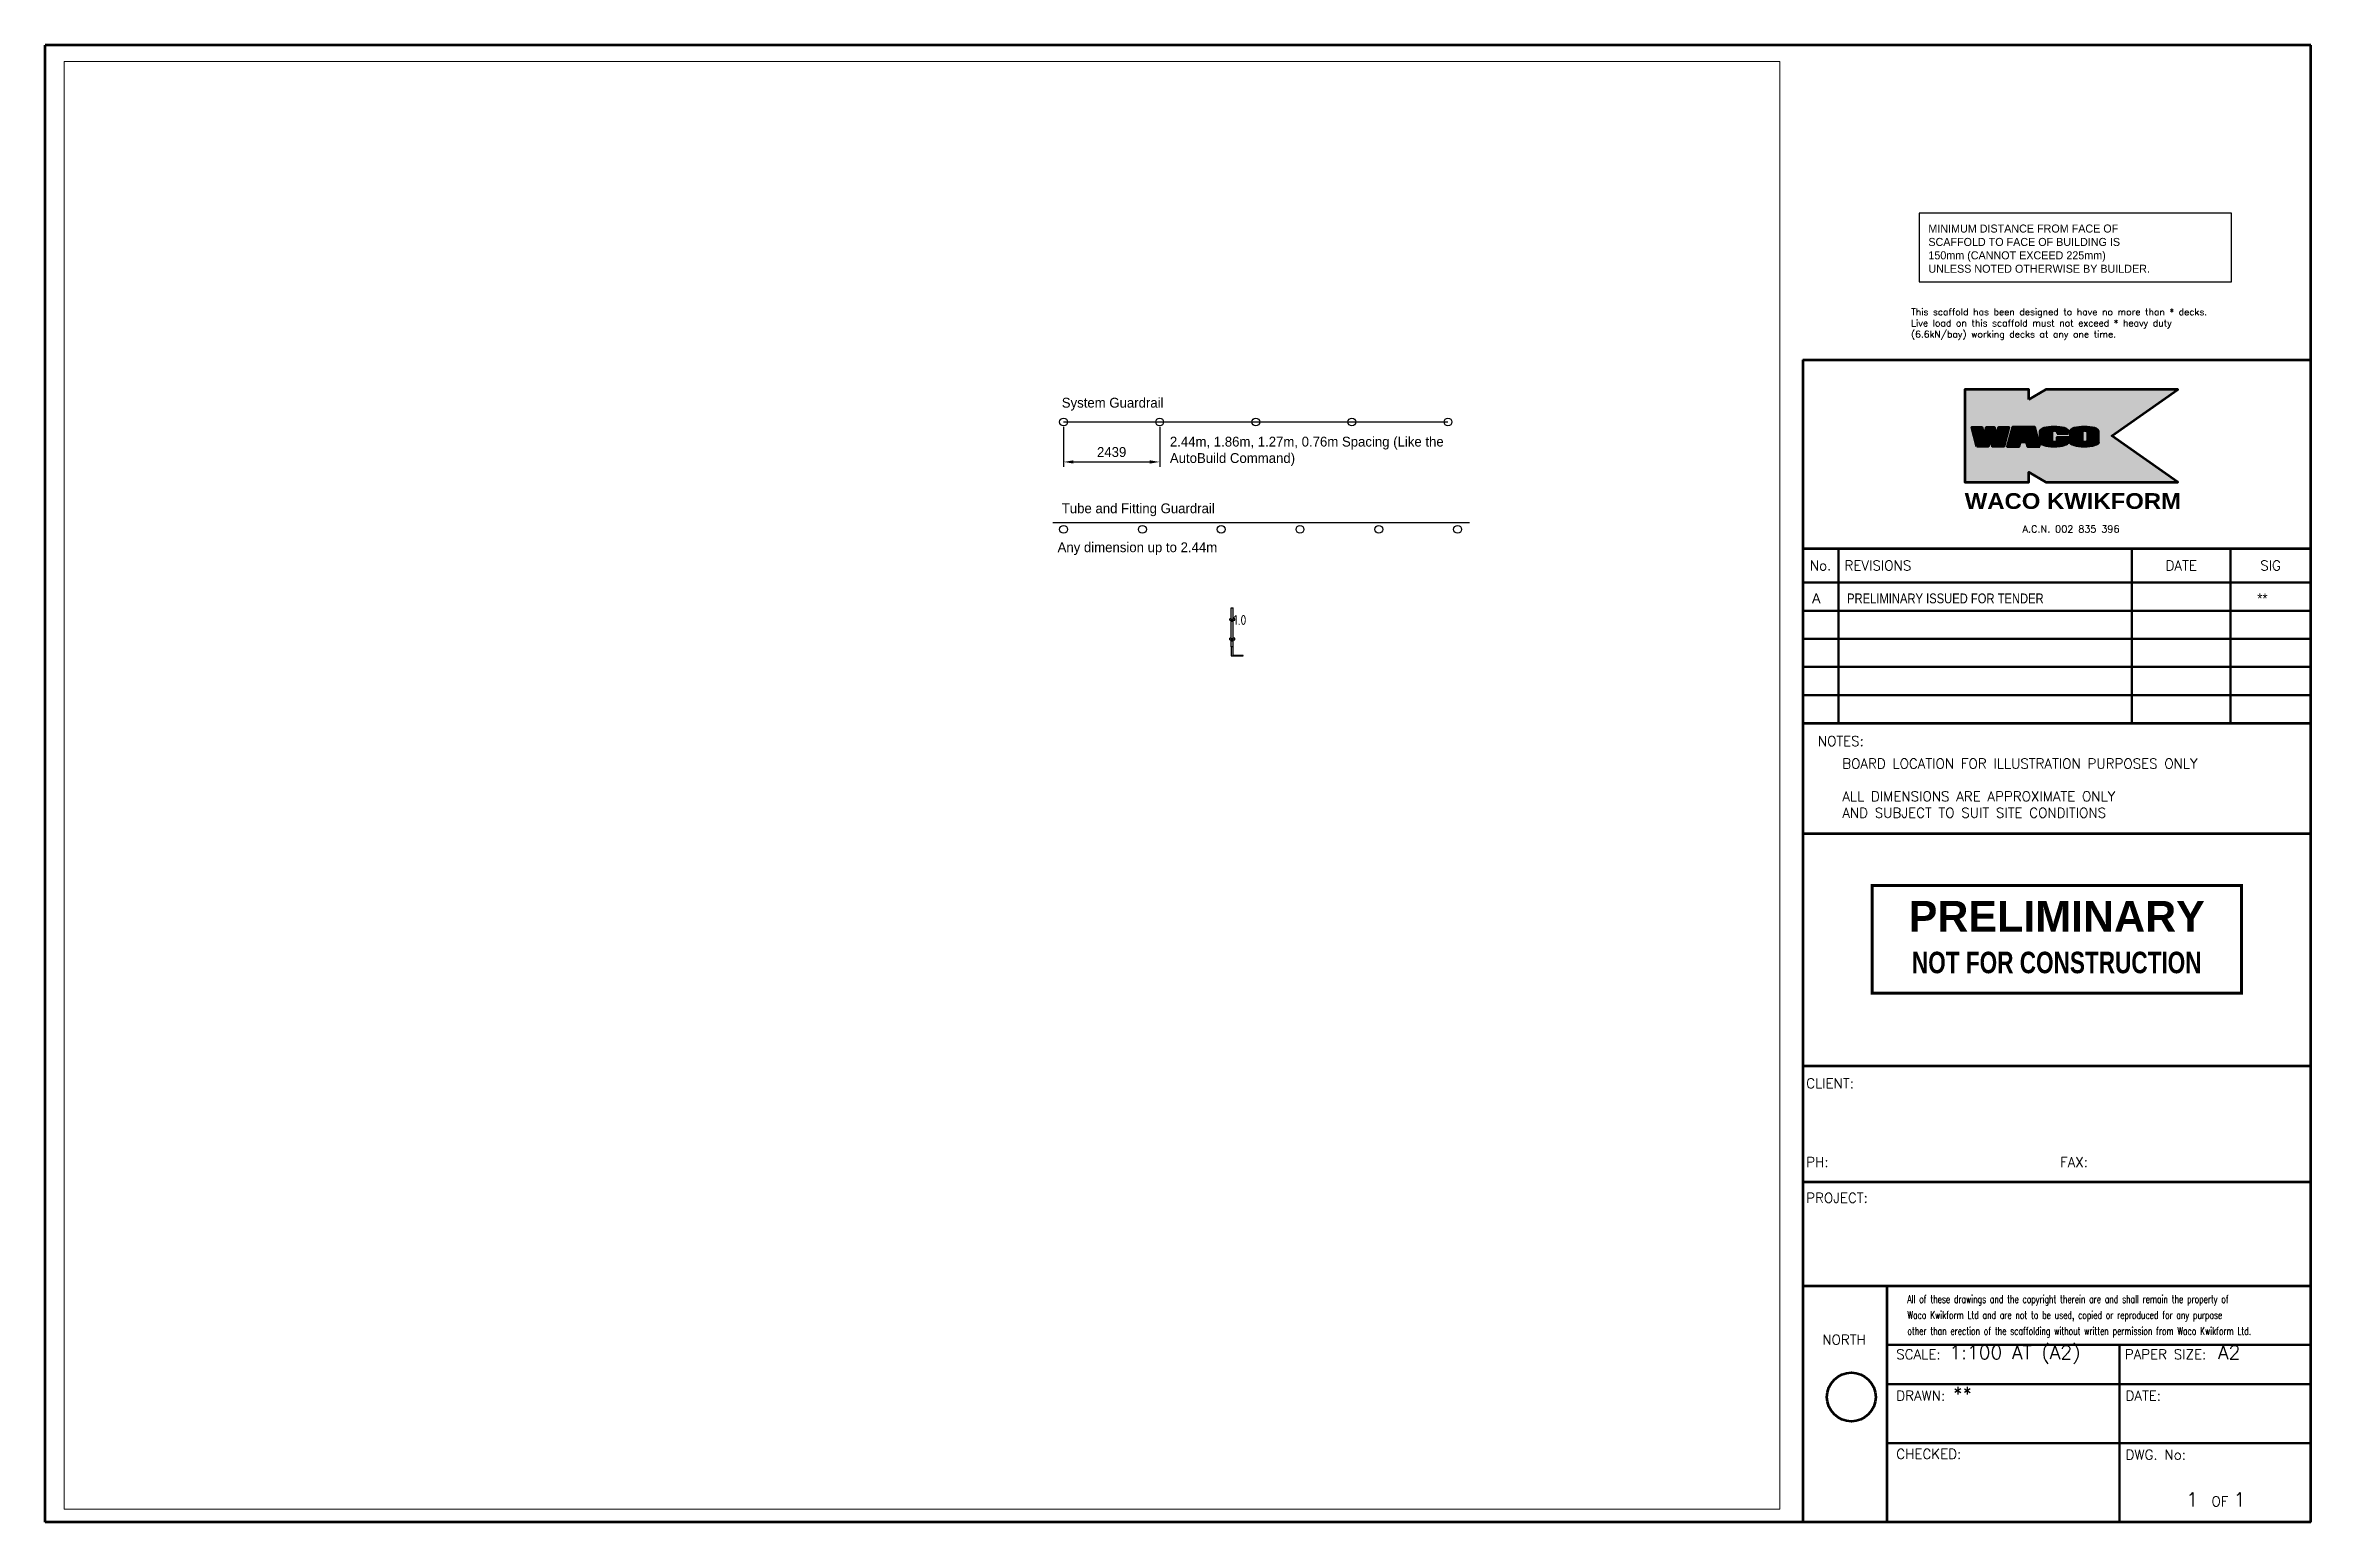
# Paper-space layout 'WACO Kwikform A2 Drawing Sheet No Ledgen' of a CAD drawing. Header units: millimetres. Extents: x 0 to 575, y 0 to 375.
# The model-space entities are those that its viewports show. They can reach past a viewport. Long polylines and large blocks are cut down to what shows.
import ezdxf
from ezdxf.enums import TextEntityAlignment as Align

# ---------------------------------------------------------------- set-up
doc = ezdxf.new("R2010")
doc.units = ezdxf.units.MM
doc.header["$PDMODE"] = 34
doc.header["$PDSIZE"] = -10
doc.layers.get('0').update_dxf_attribs({"linetype": 'CONTINUOUS'})
doc.layers.get('Defpoints').update_dxf_attribs({"linetype": 'CONTINUOUS'})
for name, color, linetype in [('DISTANCE', 3, 'CONTINUOUS'), ('PRELIMINARY', 7, 'CONTINUOUS'), ('RED', 8, 'CONTINUOUS')]:
    doc.layers.add(name, color=color, linetype=linetype)
for name, color, linetype, lineweight in [('Sheet 018', 10, 'CONTINUOUS', 18), ('Sheet 025', 7, 'CONTINUOUS', 25), ('Sheet 035', 5, 'CONTINUOUS', 35), ('Sheet 050', 130, 'CONTINUOUS', 50), ('Sheet 070', 180, 'CONTINUOUS', 70)]:
    doc.layers.add(name, color=color, linetype=linetype, lineweight=lineweight)
doc.layers.add('Viewport', color=7, linetype='CONTINUOUS', plot=False)
doc.styles.add('ARCH', font='archd.shx', dxfattribs={"height": 250})
doc.styles.add('KwikScaf ISO', font='isocp.shx')
doc.styles.add('ROMANS', font='romans')
doc.styles.add('STAMP', font='ARIALBD.TTF')
doc.styles.add('WACO', font='ariblk.TTF')
doc.dimstyles.new('ISO-25', dxfattribs={"dimscale": 0, "dimtxt": 250, "dimasz": 250, "dimexe": 125, "dimexo": 125, "dimgap": 125, "dimtad": 1, "dimdec": 0, "dimdsep": 46, "dimtxsty": 'Standard', "dimcen": 250, "dimclrd": 256, "dimclre": 256, "dimclrt": 256, "dimazin": 0, "dimtfac": 1, "dimtdec": 0, "dimtmove": 0, "dimatfit": 3, "dimfxl": 1, "dimlwd": -1, "dimlwe": -1, "dimarcsym": 0})
pattern_1 = [(0, (0, 0), (0, 0.174625), [0.127, -0.047625]), (90, (0, 0), (-0.174625, 1e-17), [0.127, -0.047625])]

# ---------------------------------------------------------------- blocks, each defined once
blk = doc.blocks.new('REVDES')
at = {"style": 'ARCH'}
for tag, p in [('01', (2.31, 1.87)), ('03', (87.68, 1.87)), ('04', (115.37, 1.87))]:
    blk.add_attdef(tag, p, '', height=2.5, dxfattribs=at)
at = {"style": 'ARCH', "width": 0.85}
blk.add_attdef('02', (11.25, 1.87), '', height=2.5, dxfattribs=at)
blk = doc.blocks.new('PREL')
at = {"layer": 'RED', "const_width": 100}
blk.add_lwpolyline([(6000, 1750), (-6000, 1750), (-6000, -1750), (6000, -1750)], close=True, dxfattribs=at)
at = {"layer": 'RED', "style": 'STAMP'}
blk.add_text('PRELIMINARY', height=1000, dxfattribs=at).set_placement((0, 750), align=Align.MIDDLE)
at = {"layer": 'RED', "style": 'STAMP', "width": 0.75}
blk.add_text('NOT FOR CONSTRUCTION', height=700, dxfattribs=at).set_placement((0, -750), align=Align.MIDDLE)
blk = doc.blocks.new('REVISED TITLE')
at = {"layer": 'Sheet 025', "style": 'ROMANS'}
for s, p in [('CLIENT:', (-128.05, 110.15)), ('PH:', (-128.05, 90.15)), ('FAX:', (-63.6, 90.15)), ('PROJECT:', (-128.05, 81.06)), ('SCALE:', (-105.19, 41.33)), ('PAPER SIZE:', (-47.19, 41.33)), ('DRAWN:', (-105.19, 30.85)), ('DATE:', (-46.99, 30.85)), ('CHECKED:', (-105.19, 16.04)), ('DWG. No:', (-46.99, 15.86)), ('OF', (-25.18, 3.98))]:
    blk.add_text(s, height=2.5, dxfattribs=at).set_placement(p)
at = {"layer": 'Sheet 035', "style": 'ROMANS'}
for tag, p in [('CLIENT_CONTACT', (-110.61, 110.15)), ('ADDRESS_STREET', (-110.61, 100.15)), ('COMPANY', (-110.61, 105.15)), ('CITY', (-110.61, 95.15)), ('PHONE_NO.', (-110.61, 90.15)), ('FAX_NO.', (-46.16, 90.15)), ('PROJECT_TITLE:', (-110.61, 81.06)), ('PROJECT_DESCRIPTION', (-110.61, 76.06)), ('PROJECT_DESCRIPTION_2', (-110.61, 71.06)), ('PROJECT_DESCRIPTION_3', (-110.61, 66.06)), ('PROJECT_DESCRIPTION_4', (-110.61, 61.06)), ('SCALE', (-91.76, 41.33)), ('PAPER_SIZE', (-23.56, 41.33)), ('DRAFTSMAN', (-90.76, 30.85)), ('DATE', (-35.55, 30.85)), ('DWG_NO', (-46.15, 9.93))]:
    blk.add_attdef(tag, p, '', height=3.5, dxfattribs=at)
for tag, p in [('PAGE_NO.', (-30.05, 3.98)), ('OF_PAGES.', (-18.05, 3.98))]:
    blk.add_attdef(tag, text='', height=3.5, dxfattribs=at).set_placement(p, align=Align.CENTER)
blk = doc.blocks.new('1.0m Standard')
at = {"color": 180, "extrusion": (-1, 6.12323e-17, 0)}
for p, q in [((-36, 712), (-40, 712)), ((-40, 672), (-40, 712)), ((-40, 672), (-36, 672)), ((2, 712), (-36, 712)), ((-36, 672), (2, 672)), ((0, 712), (0, 990)), ((0, 990), (48, 990)), ((0, 217), (0, 672)), ((2, 672), (2, 712)), ((6, 712), (2, 712)), ((2, 672), (6, 672)), ((6, 712), (6, 672)), ((8, 647), (8, 687)), ((18, 687), (8, 687)), ((8, 647), (18, 647)), ((30, 687), (18, 687)), ((18, 647), (30, 647)), ((40, 687), (30, 687)), ((30, 647), (40, 647)), ((40, 647), (40, 687)), ((42, 672), (42, 712)), ((46, 712), (42, 712)), ((42, 672), (46, 672)), ((84, 712), (46, 712)), ((46, 672), (46, 712)), ((46, 672), (84, 672)), ((48, 712), (48, 990)), ((48, 217), (48, 672)), ((88, 712), (84, 712)), ((84, 672), (88, 672)), ((88, 672), (88, 712)), ((-40, 177), (-40, 217)), ((-36, 217), (-40, 217)), ((-40, 177), (-36, 177)), ((2, 217), (-36, 217)), ((-36, 177), (2, 177)), ((0, 0), (0, 177)), ((48, 0), (0, 0)), ((2, 177), (2, 217)), ((6, 217), (2, 217)), ((2, 177), (6, 177)), ((6, 217), (6, 177)), ((8, 152), (8, 192)), ((18, 192), (8, 192)), ((8, 152), (18, 152)), ((30, 192), (18, 192)), ((18, 152), (30, 152)), ((40, 192), (30, 192)), ((30, 152), (40, 152)), ((40, 152), (40, 192)), ((42, 177), (42, 217)), ((46, 217), (42, 217)), ((42, 177), (46, 177)), ((46, 177), (46, 217)), ((84, 217), (46, 217)), ((46, 177), (84, 177)), ((48, 0), (48, 177)), ((88, 217), (84, 217)), ((84, 177), (88, 177)), ((88, 177), (88, 217))]:
    blk.add_line(p, q, dxfattribs=at)
blk = doc.blocks.new('1.0m Standard with Text')
blk.add_blockref('1.0m Standard', (0, 0))
at = {"color": 7, "style": 'KwikScaf ISO'}
blk.add_text('  1.0  ', height=250, dxfattribs=at).set_placement((671, 680), align=Align.MIDDLE_RIGHT)
blk = doc.blocks.new('*D40')
for p, q in [((34014, 26616), (34014, 25602)), ((36453, 26616), (36453, 25602)), ((34264, 25727), (36203, 25727))]:
    blk.add_line(p, q)
for points in [[(34264, 25768), (34264, 25685), (34014, 25727)], [(36203, 25768), (36203, 25685), (36453, 25727)]]:
    blk.add_solid(points)
at = {"layer": 'Defpoints', "color": 0}
for p in [(34014, 26741), (36453, 26741), (36453, 25727)]:
    blk.add_point(p, dxfattribs=at)
at = {"insert": (35234, 25977), "char_height": 250, "attachment_point": 5}
blk.add_mtext('2439', dxfattribs=at)

msp = doc.modelspace()

# ---------------------------------------------------------------- linework, layer by layer
at = {"color": 3}
for p, q in [((34014.4, 26741.4), (36453.4, 26741.4)), ((36453.4, 26741.4), (38892.4, 26741.4)), ((38892.4, 26741.4), (41331.4, 26741.4)), ((41331.4, 26741.4), (43770.4, 26741.4))]:
    msp.add_line(p, q, dxfattribs=at)
at = {"color": 6}
msp.add_line((33737.9, 24191.8), (44313.2, 24191.8), dxfattribs=at)
for p, q in [((38270.6, 21033.7), (38270.6, 20800)), ((38270.6, 20800), (38568.1, 20800)), ((38318.6, 20809.6), (38318.6, 21033.7)), ((38568.1, 20809.6), (38318.6, 20809.6)), ((38568.1, 20800), (38568.1, 20809.6))]:
    msp.add_line(p, q)
at = {"color": 3}
for centre in [(34014.4, 26741.4), (36453.4, 26741.4), (38892.4, 26741.4), (41331.4, 26741.4), (43770.4, 26741.4)]:
    msp.add_circle(centre, 100, dxfattribs=at)
at = {"color": 6}
for centre in [(34014.4, 24015.5), (36014.4, 24015.5), (38014.4, 24015.5), (40014.4, 24015.5), (42014.4, 24015.5), (44014.4, 24015.5)]:
    msp.add_circle(centre, 100, dxfattribs=at)

# ---------------------------------------------------------------- block references
msp.add_blockref('1.0m Standard with Text', (38270.6, 21033.7))

# ---------------------------------------------------------------- texts
at = {"char_height": 250, "attachment_point": 1, "style": 'ARCH'}
for s, insert, width in [('System Guardrail', (33967.7, 27356.2), 4722.697), ('2.44m, 1.86m, 1.27m, 0.76m Spacing (Like the AutoBuild Command)', (36712.2, 26367.7), 7971.568), ('Tube and Fitting Guardrail', (33967.7, 24674.2), 7224.223), ('Any dimension up to 2.44m', (33861.8, 23685.7), 7971.568)]:
    msp.add_mtext(s, dxfattribs=dict(at, insert=insert, width=width))

# ---------------------------------------------------------------- dimensions: what is measured, and where the dimension line sits
dim = msp.add_linear_dim(base=(36453.4, 25726.5), p1=(34014.4, 26741.4), p2=(36453.4, 26741.4), dimstyle='ISO-25', override={"dimscale": 1})
dim.commit()
dim.dimension.update_dxf_attribs({"geometry": '*D40', "text_midpoint": (35233.9, 25976.5)})

psp = doc.layouts.new('WACO Kwikform A2 Drawing Sheet No Ledgen')

# ---------------------------------------------------------------- hatches: boundary and pattern name
h = psp.add_hatch()
h.set_pattern_fill('ANGLE', color=140, scale=0.025, style=0)
h.set_pattern_definition(pattern_1)
h.paths.add_polyline_path([(493.69, 275.27), (494.27, 273.1), (497.09, 273.1), (498.42, 278.06), (495.82, 278.06), (495.23, 275.87), (494.64, 278.06), (492.73, 278.06), (492.14, 275.87), (491.55, 278.06), (488.96, 278.06), (490.29, 273.1), (493.11, 273.1)])
h = psp.add_hatch()
h.set_pattern_fill('ANGLE', color=140, scale=0.025, style=0)
h.set_pattern_definition(pattern_1)
h.paths.add_polyline_path([(504.96, 278.06), (499.32, 278.06), (497.99, 273.1), (501.01, 273.1), (501.33, 274.31), (502.79, 274.31), (503.11, 273.1), (506.29, 273.1)])
h.paths.add_polyline_path([(502.14, 276.71), (502.6, 274.99), (501.68, 274.99)], flags=16)
h = psp.add_hatch()
h.set_pattern_fill('ANGLE', color=140, scale=0.025, style=0)
h.set_pattern_definition(pattern_1)
edge = h.paths.add_edge_path()
edge.add_ellipse((509.97, 276.84), major_axis=(-0.658, 0), ratio=0.455652, start_angle=180, end_angle=360, ccw=False)
edge.add_line((510.63, 276.84), (510.63, 276.42))
edge.add_line((510.63, 276.42), (513.49, 276.42))
edge.add_line((513.49, 276.42), (513.49, 276.96))
edge.add_ellipse((509.88, 276.96), major_axis=(-3.61, 0), ratio=0.304653, start_angle=180, end_angle=360)
edge.add_line((506.27, 276.96), (506.27, 274.2))
edge.add_ellipse((509.88, 274.2), major_axis=(-3.61, 0), ratio=0.304653, start_angle=0, end_angle=180)
edge.add_line((513.49, 274.2), (513.49, 275.5))
edge.add_line((513.49, 275.5), (510.63, 275.5))
edge.add_line((510.63, 275.5), (510.63, 274.44))
edge.add_ellipse((509.97, 274.48), major_axis=(-0.658, 0), ratio=0.455652, start_angle=0, end_angle=180, ccw=False)
edge.add_line((509.31, 274.48), (509.31, 276.88))
h = psp.add_hatch()
h.set_pattern_fill('ANGLE', color=140, scale=0.025, style=0)
h.set_pattern_definition(pattern_1)
edge = h.paths.add_edge_path()
edge.add_ellipse((517.56, 276.96), major_axis=(-3.61, 0), ratio=0.304653, start_angle=180, end_angle=360)
edge.add_line((513.95, 276.96), (513.95, 274.2))
edge.add_ellipse((517.56, 274.2), major_axis=(-3.61, 0), ratio=0.304653, start_angle=0, end_angle=180)
edge.add_line((521.17, 274.2), (521.17, 276.96))
edge = h.paths.add_edge_path(flags=16)
edge.add_ellipse((517.65, 276.84), major_axis=(-0.658, 0), ratio=0.455652, start_angle=180, end_angle=360, ccw=False)
edge.add_line((518.31, 276.84), (518.31, 274.44))
edge.add_ellipse((517.65, 274.48), major_axis=(-0.658, 0), ratio=0.455652, start_angle=0, end_angle=180, ccw=False)
edge.add_line((517, 274.48), (517, 276.88))
at = {"layer": 'Sheet 070'}
h = psp.add_hatch(color=51, dxfattribs=at)
h.paths.add_polyline_path([(501.68, 274.99), (502.6, 274.99), (502.14, 276.71)], flags=0)
h.paths.add_polyline_path([(506.29, 273.1), (504.96, 278.06), (499.32, 278.06), (497.99, 273.1), (501.01, 273.1), (501.33, 274.31), (502.79, 274.31), (503.11, 273.1)], flags=16)
h.paths.add_polyline_path([(490.29, 273.1), (488.96, 278.06), (491.55, 278.06), (492.14, 275.87), (492.73, 278.06), (494.64, 278.06), (495.23, 275.87), (495.82, 278.06), (498.42, 278.06), (497.09, 273.1), (494.27, 273.1), (493.69, 275.27), (493.11, 273.1)], flags=16)
h.paths.add_polyline_path([(503.44, 285.06), (503.44, 287.56), (487.19, 287.56), (487.19, 264.06), (503.44, 264.06), (503.44, 266.56), (507.77, 264.06), (541.27, 264.06), (524.49, 275.81), (541.27, 287.56), (507.77, 287.56)])
edge = h.paths.add_edge_path(flags=16)
edge.add_line((510.63, 274.48), (510.63, 275.5))
edge.add_line((510.63, 275.5), (513.49, 275.5))
edge.add_line((513.49, 275.5), (513.49, 274.2))
edge.add_ellipse((509.88, 274.2), major_axis=(-3.61, 0), ratio=0.304653, start_angle=0, end_angle=180, ccw=False)
edge.add_line((506.27, 274.2), (506.27, 276.96))
edge.add_ellipse((509.88, 276.96), major_axis=(-3.61, 0), ratio=0.304653, start_angle=180, end_angle=360, ccw=False)
edge.add_line((513.49, 276.96), (513.49, 276.42))
edge.add_line((513.49, 276.42), (510.63, 276.42))
edge.add_line((510.63, 276.42), (510.63, 276.84))
edge.add_ellipse((509.97, 276.84), major_axis=(-0.658, 0), ratio=0.455652, start_angle=180, end_angle=360)
edge.add_line((509.31, 276.84), (509.31, 274.48))
edge.add_ellipse((509.97, 274.48), major_axis=(-0.658, 0), ratio=0.455652, start_angle=0, end_angle=180)
edge = h.paths.add_edge_path(flags=16)
edge.add_ellipse((517.56, 274.2), major_axis=(-3.61, 0), ratio=0.304653, start_angle=0, end_angle=180, ccw=False)
edge.add_line((513.95, 274.2), (513.95, 276.96))
edge.add_ellipse((517.56, 276.96), major_axis=(-3.61, 0), ratio=0.304653, start_angle=180, end_angle=360, ccw=False)
edge.add_line((521.17, 276.96), (521.17, 274.2))
edge = h.paths.add_edge_path(flags=0)
edge.add_line((517, 276.84), (517, 274.48))
edge.add_ellipse((517.65, 274.48), major_axis=(-0.658, 0), ratio=0.455652, start_angle=0, end_angle=180)
edge.add_line((518.31, 274.48), (518.31, 276.84))
edge.add_ellipse((517.65, 276.84), major_axis=(-0.658, 0), ratio=0.455652, start_angle=180, end_angle=360)

# ---------------------------------------------------------------- linework, layer by layer
at = {"layer": 'DISTANCE'}
psp.add_lwpolyline([(475.65, 314.96), (554.86, 314.96), (554.86, 332.4), (475.65, 332.4)], close=True, dxfattribs=at)
at = {"layer": 'Sheet 050', "color": 7}
for p, q in [((455.13, 202.86), (455.13, 247.24)), ((529.64, 202.86), (529.64, 247.24)), ((554.64, 202.86), (554.64, 247.24)), ((446.08, 238.56), (575, 238.56)), ((446.08, 231.42), (575, 231.42)), ((446.08, 224.28), (575, 224.28)), ((446.08, 217.14), (575, 217.14)), ((446.08, 210), (575, 210)), ((467.54, 45), (575, 45)), ((526.5, 0), (526.5, 45)), ((467.54, 35), (575, 35)), ((467.54, 20), (575, 20))]:
    psp.add_line(p, q, dxfattribs=at)
at = {"layer": 'Sheet 070', "color": 7}
for p, q in [((575, 375), (0, 375)), ((0, 0), (0, 375)), ((575, 0), (575, 375)), ((446.08, 295.14), (575, 295.14)), ((446.08, 295.14), (446.08, 0)), ((446.08, 247.24), (575, 247.24)), ((446.08, 202.86), (575, 202.86)), ((446.08, 174.81), (575, 174.81)), ((446.1, 115.87), (575, 115.87)), ((446.1, 86.35), (575, 86.35)), ((446.08, 60), (575, 60)), ((467.54, -0.18), (467.54, 59.82)), ((575, 0), (0, 0))]:
    psp.add_line(p, q, dxfattribs=at)
at = {"layer": 'Sheet 070'}
for p, q in [((506.27, 276.96), (506.27, 274.2)), ((509.31, 276.84), (509.31, 274.48)), ((510.63, 276.84), (510.63, 276.42)), ((510.63, 276.42), (513.49, 276.42)), ((513.49, 276.42), (513.49, 276.96)), ((513.95, 276.96), (513.95, 274.2)), ((517, 276.84), (517, 274.48)), ((518.31, 276.84), (518.31, 274.48)), ((521.17, 274.2), (521.17, 276.96))]:
    psp.add_line(p, q, dxfattribs=at)
at = {"layer": 'Sheet 070', "color": 7}
psp.add_lwpolyline([(503.44, 285.06), (503.44, 287.56), (487.19, 287.56), (487.19, 264.06), (503.44, 264.06), (503.44, 266.56), (507.77, 264.06), (541.27, 264.06), (524.49, 275.81), (541.27, 287.56), (507.77, 287.56)], close=True, dxfattribs=at)
at = {"layer": 'Sheet 070'}
for points in [[(490.29, 273.1), (488.96, 278.06), (491.55, 278.06), (492.14, 275.87), (492.73, 278.06), (494.64, 278.06), (495.23, 275.87), (495.82, 278.06), (498.42, 278.06), (497.09, 273.1), (494.27, 273.1), (493.69, 275.27), (493.11, 273.1), (490.29, 273.1)], [(506.29, 273.1), (504.96, 278.06), (499.32, 278.06), (497.99, 273.1), (501.01, 273.1), (501.33, 274.31), (502.79, 274.31), (503.11, 273.1)], [(501.68, 274.99), (502.6, 274.99), (502.14, 276.71)]]:
    psp.add_lwpolyline(points, close=True, dxfattribs=at)
psp.add_lwpolyline([(510.63, 274.48), (510.63, 275.5), (513.49, 275.5), (513.49, 274.2)], dxfattribs=at)
at = {"layer": 'Sheet 070', "color": 7}
psp.add_circle((458.41, 31.74), 6.19, dxfattribs=at)
at = {"layer": 'Sheet 070'}
for centre, major_axis, ratio in [((509.88, 276.96), (-3.61, 0), 0.304653), ((509.97, 276.84), (-0.658, 0), 0.455652), ((517.56, 276.96), (-3.61, 0), 0.304653), ((517.65, 276.84), (-0.658, 0), 0.455652)]:
    psp.add_ellipse(centre, major_axis=major_axis, ratio=ratio, start_param=3.141593, end_param=6.283185, dxfattribs=at)
at = {"layer": 'Sheet 070', "extrusion": (0, 0, -1)}
for centre, major_axis, ratio in [((509.88, 274.2), (-3.61, 0), 0.304653), ((509.97, 274.48), (-0.658, 0), 0.455652), ((517.56, 274.2), (-3.61, 0), 0.304653), ((517.65, 274.48), (-0.658, 0), 0.455652)]:
    psp.add_ellipse(centre, major_axis=major_axis, ratio=ratio, start_param=3.141593, end_param=6.283185, dxfattribs=at)

# ---------------------------------------------------------------- block references
at = {"color": 7}
ref = psp.add_blockref('REVDES', (446.08, 231.42), dxfattribs=at)
ref.add_attrib('01', 'A', (448.39, 233.29), dxfattribs={"height": 2.5, "style": 'ARCH'})
ref.add_attrib('02', 'PRELIMINARY ISSUED FOR TENDER', (457.33, 233.29), dxfattribs={"height": 2.5, "style": 'ARCH', "width": 0.85})
ref.add_attrib('04', '**', (561.45, 233.29), dxfattribs={"height": 2.5, "style": 'ARCH'})
psp.add_blockref('REVISED TITLE', (575, 0)).add_auto_attribs({'SCALE': '1:100 AT (A2)', 'PAPER_SIZE': 'A2', 'DRAFTSMAN': '**', 'PAGE_NO.': '1', 'OF_PAGES.': '1'})
at = {"layer": 'PRELIMINARY', "xscale": 0.0078125, "yscale": 0.0078125, "zscale": 0.0078125}
psp.add_blockref('PREL', (510.54, 147.95), dxfattribs=at)

# ---------------------------------------------------------------- texts
at = {"layer": 'DISTANCE', "style": 'ARCH'}
for s, p in [('MINIMUM DISTANCE FROM FACE OF ', (477.96, 327.44)), ('SCAFFOLD TO FACE OF BUILDING IS', (477.96, 324.04)), ('150mm (CANNOT EXCEED 225mm) ', (477.96, 320.64)), ('UNLESS NOTED OTHERWISE BY BUILDER.', (477.96, 317.24))]:
    psp.add_text(s, height=2.04, dxfattribs=at).set_placement(p)
at = {"layer": 'Sheet 018', "color": 7, "style": 'WACO', "width": 0.982356}
psp.add_text('WACO KWIKFORM', height=4, dxfattribs=at).set_placement((487.19, 257.27), (542.08, 257.27), align=Align.FIT)
at = {"layer": 'Sheet 018', "color": 7, "style": 'ROMANS'}
psp.add_text('A.C.N. 002 835 396', height=1.8, dxfattribs=at).set_placement((514.18, 251.28), align=Align.CENTER)
at = {"layer": 'Sheet 018', "color": 7, "style": 'ROMANS', "width": 0.7}
for s, p in [('All of these drawings and the copyright therein are and shall remain the property of ', (472.64, 55.61)), ('Waco Kwikform Ltd and are not to be used, copied or reproduced for any purpose ', (472.64, 51.57)), ('other than erection of the scaffolding without written permission from Waco Kwikform Ltd.', (472.64, 47.52))]:
    psp.add_text(s, height=2, dxfattribs=at).set_placement(p)
at = {"layer": 'Sheet 018', "color": 7, "insert": (473.59, 308.15), "char_height": 1.6999, "width": 95.7239, "attachment_point": 1, "style": 'ROMANS'}
psp.add_mtext('This scaffold has been designed to have no more than * decks.\\PLive load on this scaffold must not exceed * heavy duty \\P(6.6kN/bay) working decks at any one time.', dxfattribs=at)
at = {"layer": 'Sheet 025', "color": 7, "style": 'ROMANS'}
for s, p in [('No.', (450.6, 242.9)), ('DATE', (542.14, 242.9)), ('SIG', (564.82, 242.9))]:
    psp.add_text(s, height=2.5, dxfattribs=at).set_placement(p, align=Align.MIDDLE_CENTER)
psp.add_text('REVISIONS', height=2.5, dxfattribs=at).set_placement((456.69, 242.9), align=Align.MIDDLE_LEFT)
psp.add_text('NOTES:', height=2.5, dxfattribs=at).set_placement((449.89, 197.05))
at = {"layer": 'Sheet 025', "style": 'ROMANS'}
psp.add_text('NORTH', height=2.5, dxfattribs=at).set_placement((451.04, 45.07))
at = {"layer": 'Sheet 025', "color": 7, "insert": (456.1, 193.85), "char_height": 2.5, "width": 104.1343, "attachment_point": 1, "style": 'ROMANS'}
psp.add_mtext('BOARD LOCATION FOR ILLUSTRATION PURPOSES ONLY\\P\\PALL DIMENSIONS ARE APPROXIMATE ONLY\\PAND SUBJECT TO SUIT SITE CONDITIONS', dxfattribs=at)

# ---------------------------------------------------------------- viewports
at = {"layer": 'Viewport', "color": 7}
psp.add_viewport(center=(222.53, 187.07), size=(435.45, 367.5439), view_center_point=(30420.99, 17514.69), view_height=36754.3866, dxfattribs=at)

doc.saveas('drawing.dxf')
